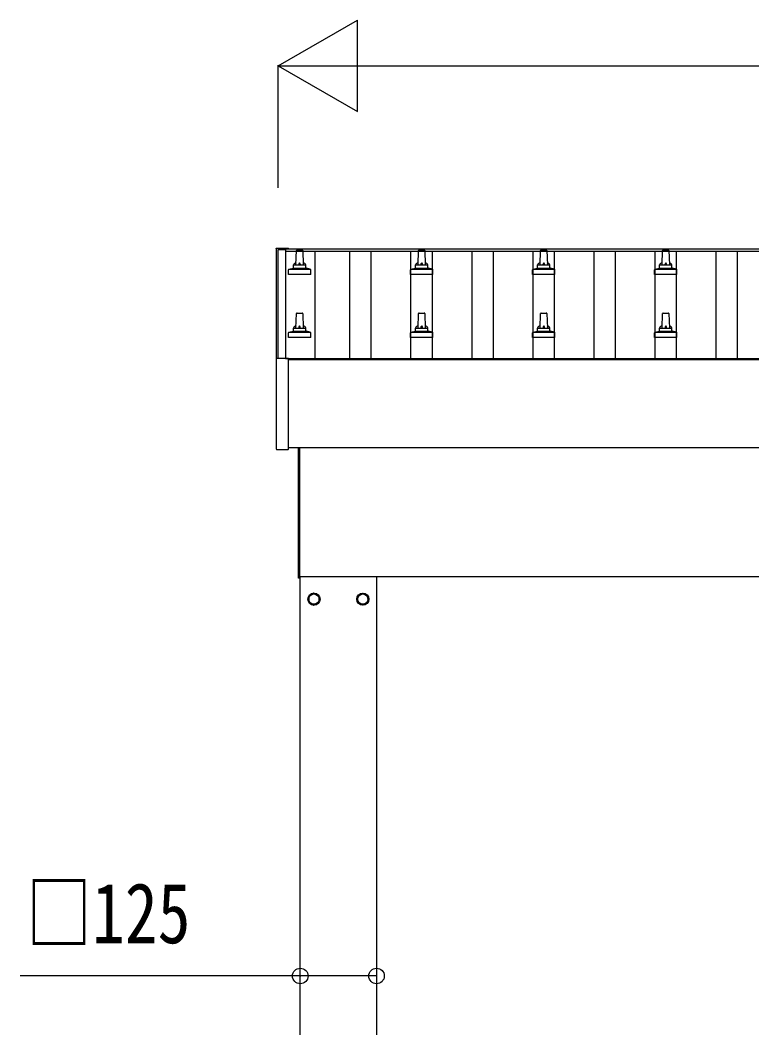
# Model space of a CAD drawing. Units: millimetres, scale not verified. Extents: x -12615 to 12615, y -8910 to 8910.
# Drawn here: x -11056 to -9857, y -2199 to -547 of the extents above; entities that cross this region are included whole.
import ezdxf
from ezdxf.enums import TextEntityAlignment as Align

# ---------------------------------------------------------------- set-up
doc = ezdxf.new("R2010")
doc.units = ezdxf.units.MM
doc.header["$LTSCALE"] = 40
for name, color, linetype in [('0-4_YKK_13', 4, 'Continuous'), ('0-5_YKK_A1', 4, 'Continuous'), ('0-6_YKK_D', 6, 'Continuous')]:
    doc.layers.add(name, color=color, linetype=linetype)
doc.styles.add('ＭＳ ゴシック', font='')
doc.styles.get('ＭＳ ゴシック').set_extended_font_data('MS Gothic')

msp = doc.modelspace()

# ---------------------------------------------------------------- linework, layer by layer
at = {"layer": '0-4_YKK_13'}
for p, q in [((-10636.74, -920.89), (-10636.74, -921.49)), ((-10636.74, -921.49), (-10636.74, -1101.95)), ((-10635.74, -920.37), (-10617.74, -920.37)), ((-10616.74, -921.49), (-10616.74, -920.89)), ((-10616.74, -921.55), (-10616.74, -921.49)), ((-10604.44, -948.07), (-10603.71, -924.55)), ((-10602.71, -923.57), (-10594.17, -923.57)), ((-10593.17, -924.55), (-10592.44, -948.07)), ((-10404.44, -948.07), (-10403.71, -924.55)), ((-10402.71, -923.57), (-10394.17, -923.57)), ((-10393.17, -924.55), (-10392.44, -948.07)), ((-10204.44, -948.07), (-10203.71, -924.55)), ((-10202.71, -923.57), (-10194.17, -923.57)), ((-10193.17, -924.55), (-10192.44, -948.07)), ((-10004.44, -948.07), (-10003.71, -924.55)), ((-10002.71, -923.57), (-9994.17, -923.57)), ((-9993.17, -924.55), (-9992.44, -948.07)), ((-10616.69, -963.57), (-10616.69, -955.86)), ((-10616.31, -955.07), (-10580.57, -955.07)), ((-10615.93, -954.89), (-10609.2, -953.26)), ((-10608.82, -953.07), (-10588.06, -953.07)), ((-10608.44, -952.29), (-10608.44, -948.07)), ((-10607.44, -948.07), (-10589.44, -948.07)), ((-10588.44, -952.29), (-10588.44, -948.07)), ((-10580.95, -954.89), (-10587.68, -953.26)), ((-10580.19, -963.57), (-10580.19, -955.86)), ((-10416.69, -963.57), (-10416.69, -955.86)), ((-10416.31, -955.07), (-10380.57, -955.07)), ((-10415.93, -954.89), (-10409.2, -953.26)), ((-10408.82, -953.07), (-10388.06, -953.07)), ((-10408.44, -952.29), (-10408.44, -948.07)), ((-10407.44, -948.07), (-10389.44, -948.07)), ((-10388.44, -952.29), (-10388.44, -948.07)), ((-10380.95, -954.89), (-10387.68, -953.26)), ((-10380.19, -963.57), (-10380.19, -955.86)), ((-10216.69, -963.57), (-10216.69, -955.86)), ((-10216.31, -955.07), (-10180.57, -955.07)), ((-10215.93, -954.89), (-10209.2, -953.26)), ((-10208.82, -953.07), (-10188.06, -953.07)), ((-10208.44, -952.29), (-10208.44, -948.07)), ((-10207.44, -948.07), (-10189.44, -948.07)), ((-10188.44, -952.29), (-10188.44, -948.07)), ((-10180.95, -954.89), (-10187.68, -953.26)), ((-10180.19, -963.57), (-10180.19, -955.86)), ((-10016.69, -963.57), (-10016.69, -955.86)), ((-10016.31, -955.07), (-9980.57, -955.07)), ((-10015.93, -954.89), (-10009.2, -953.26)), ((-10008.82, -953.07), (-9988.06, -953.07)), ((-10008.44, -952.29), (-10008.44, -948.07)), ((-10007.44, -948.07), (-9989.44, -948.07)), ((-9988.44, -952.29), (-9988.44, -948.07)), ((-9980.95, -954.89), (-9987.68, -953.26)), ((-9980.19, -963.57), (-9980.19, -955.86)), ((-10580.19, -963.57), (-10616.69, -963.57)), ((-10380.19, -963.57), (-10416.69, -963.57)), ((-10180.19, -963.57), (-10216.69, -963.57)), ((-9980.19, -963.57), (-10016.69, -963.57)), ((-10604.44, -1051.41), (-10603.71, -1027.88)), ((-10602.71, -1026.91), (-10594.17, -1026.91)), ((-10593.17, -1027.88), (-10592.44, -1051.41)), ((-10404.44, -1051.41), (-10403.71, -1027.88)), ((-10402.71, -1026.91), (-10394.17, -1026.91)), ((-10393.17, -1027.88), (-10392.44, -1051.41)), ((-10204.44, -1051.41), (-10203.71, -1027.88)), ((-10202.71, -1026.91), (-10194.17, -1026.91)), ((-10193.17, -1027.88), (-10192.44, -1051.41)), ((-10004.44, -1051.41), (-10003.71, -1027.88)), ((-10002.71, -1026.91), (-9994.17, -1026.91)), ((-9993.17, -1027.88), (-9992.44, -1051.41)), ((-10615.93, -1058.22), (-10609.2, -1056.59)), ((-10608.82, -1056.41), (-10588.06, -1056.41)), ((-10608.44, -1055.62), (-10608.44, -1051.41)), ((-10607.44, -1051.41), (-10589.44, -1051.41)), ((-10588.44, -1055.62), (-10588.44, -1051.41)), ((-10580.95, -1058.22), (-10587.68, -1056.59)), ((-10415.93, -1058.22), (-10409.2, -1056.59)), ((-10408.82, -1056.41), (-10388.06, -1056.41)), ((-10408.44, -1055.62), (-10408.44, -1051.41)), ((-10407.44, -1051.41), (-10389.44, -1051.41)), ((-10388.44, -1055.62), (-10388.44, -1051.41)), ((-10380.95, -1058.22), (-10387.68, -1056.59)), ((-10215.93, -1058.22), (-10209.2, -1056.59)), ((-10208.82, -1056.41), (-10188.06, -1056.41)), ((-10208.44, -1055.62), (-10208.44, -1051.41)), ((-10207.44, -1051.41), (-10189.44, -1051.41)), ((-10188.44, -1055.62), (-10188.44, -1051.41)), ((-10180.95, -1058.22), (-10187.68, -1056.59)), ((-10015.93, -1058.22), (-10009.2, -1056.59)), ((-10008.82, -1056.41), (-9988.06, -1056.41)), ((-10008.44, -1055.62), (-10008.44, -1051.41)), ((-10007.44, -1051.41), (-9989.44, -1051.41)), ((-9988.44, -1055.62), (-9988.44, -1051.41)), ((-9980.95, -1058.22), (-9987.68, -1056.59)), ((-10616.69, -1066.91), (-10616.69, -1059.19)), ((-10580.19, -1066.91), (-10616.69, -1066.91)), ((-10616.31, -1058.41), (-10580.57, -1058.41)), ((-10580.19, -1066.91), (-10580.19, -1059.19)), ((-10416.69, -1066.91), (-10416.69, -1059.19)), ((-10380.19, -1066.91), (-10416.69, -1066.91)), ((-10416.31, -1058.41), (-10380.57, -1058.41)), ((-10380.19, -1066.91), (-10380.19, -1059.19)), ((-10216.69, -1066.91), (-10216.69, -1059.19)), ((-10180.19, -1066.91), (-10216.69, -1066.91)), ((-10216.31, -1058.41), (-10180.57, -1058.41)), ((-10180.19, -1066.91), (-10180.19, -1059.19)), ((-10016.69, -1066.91), (-10016.69, -1059.19)), ((-9980.19, -1066.91), (-10016.69, -1066.91)), ((-10016.31, -1058.41), (-9980.57, -1058.41)), ((-9980.19, -1066.91), (-9980.19, -1059.19)), ((-10636.74, -1101.96), (-10636.74, -1249.96)), ((-10635.74, -1101.46), (-10636.24, -1101.46)), ((-10617.74, -1101.46), (-10635.74, -1101.46)), ((-10617.24, -1101.46), (-10617.74, -1101.46)), ((-10616.74, -1249.96), (-10616.74, -1101.96)), ((-10636.24, -1250.46), (-10617.24, -1250.46)), ((-10600.44, -1461.5), (-10600.44, -1247.83)), ((-10598.44, -1247.83), (-10598.44, -1461.5)), ((-10598.44, -1461.5), (-10600.44, -1461.5)), ((-10566.34, -1495.75), (-10566.44, -1495.75)), ((-10566.34, -1496.25), (-10566.44, -1496.25)), ((-10503.54, -1495.75), (-10503.44, -1495.75)), ((-10503.54, -1496.25), (-10503.44, -1496.25))]:
    msp.add_line(p, q, dxfattribs=at)
for points in [[(-10636.74, -920.89), (-10636.71, -920.7), (-10636.63, -920.57), (-10636.54, -920.49), (-10636.46, -920.43), (-10636.38, -920.4), (-10636.33, -920.39), (-10636.29, -920.39), (-10636.25, -920.38), (-10636.06, -920.37), (-10635.88, -920.37), (-10635.74, -920.37)], [(-10617.74, -920.37), (-10617.55, -920.37), (-10617.38, -920.37), (-10617.24, -920.38), (-10617.17, -920.39), (-10617.11, -920.4), (-10617.02, -920.44), (-10616.89, -920.54), (-10616.8, -920.67), (-10616.79, -920.69)]]:
    msp.add_lwpolyline(points, dxfattribs=at)
for points in [[(-10574.94, -1486.19), (-10583.44, -1491.09), (-10583.44, -1500.91), (-10574.94, -1505.81), (-10566.44, -1500.91), (-10566.44, -1491.09)], [(-10494.94, -1486.19), (-10486.44, -1491.09), (-10486.44, -1500.91), (-10494.94, -1505.81), (-10503.44, -1500.91), (-10503.44, -1491.09)]]:
    msp.add_lwpolyline(points, close=True, dxfattribs=at)
for centre, radius in [((-10574.94, -1496), 10), ((-10494.94, -1496), 10), ((-10574.94, -1496), 8.5), ((-10494.94, -1496), 8.5)]:
    msp.add_circle(centre, radius, dxfattribs=at)
for centre, radius, start, end in [((-10617.24, -920.89), 0.499, 0.00068, 23.5008), ((-10602.71, -924.57), 1, 90, 178.60509), ((-10594.17, -924.57), 1, 1.39491, 90), ((-10402.71, -924.57), 1, 90, 178.60509), ((-10394.17, -924.57), 1, 1.39491, 90), ((-10202.71, -924.57), 1, 90, 178.60509), ((-10194.17, -924.57), 1, 1.39491, 90), ((-10002.71, -924.57), 1, 90, 178.60509), ((-9994.17, -924.57), 1, 1.39491, 90), ((-10615.69, -955.86), 1, 103.62699, 180), ((-10609.44, -952.29), 1, 283.62699, 0), ((-10604.36, -948.71), 4.13, 90, 171.17633), ((-10607.44, -949.07), 1, 90, 180), ((-10595.11, -948.07), 4.83, 133.60282, 180), ((-10601.77, -948.07), 4.83, 0, 46.39718), ((-10592.53, -948.71), 4.13, 8.82367, 90), ((-10589.44, -949.07), 1, 0, 90), ((-10587.44, -952.29), 1, 180, 256.37301), ((-10581.19, -955.86), 1, 0, 76.37301), ((-10415.69, -955.86), 1, 103.62699, 180), ((-10409.44, -952.29), 1, 283.62699, 0), ((-10404.36, -948.71), 4.13, 90, 171.17633), ((-10407.44, -949.07), 1, 90, 180), ((-10395.11, -948.07), 4.83, 133.60282, 180), ((-10401.77, -948.07), 4.83, 0, 46.39718), ((-10392.53, -948.71), 4.13, 8.82367, 90), ((-10389.44, -949.07), 1, 0, 90), ((-10387.44, -952.29), 1, 180, 256.37301), ((-10381.19, -955.86), 1, 0, 76.37301), ((-10215.69, -955.86), 1, 103.62699, 180), ((-10209.44, -952.29), 1, 283.62699, 0), ((-10204.36, -948.71), 4.13, 90, 171.17633), ((-10207.44, -949.07), 1, 90, 180), ((-10195.11, -948.07), 4.83, 133.60282, 180), ((-10201.77, -948.07), 4.83, 0, 46.39718), ((-10192.53, -948.71), 4.13, 8.82367, 90), ((-10189.44, -949.07), 1, 0, 90), ((-10187.44, -952.29), 1, 180, 256.37301), ((-10181.19, -955.86), 1, 0, 76.37301), ((-10015.69, -955.86), 1, 103.62699, 180), ((-10009.44, -952.29), 1, 283.62699, 0), ((-10004.36, -948.71), 4.13, 90, 171.17633), ((-10007.44, -949.07), 1, 90, 180), ((-9995.11, -948.07), 4.83, 133.60282, 180), ((-10001.77, -948.07), 4.83, 0, 46.39718), ((-9992.53, -948.71), 4.13, 8.82367, 90), ((-9989.44, -949.07), 1, 0, 90), ((-9987.44, -952.29), 1, 180, 256.37301), ((-9981.19, -955.86), 1, 0, 76.37301), ((-10602.71, -1027.91), 1, 90, 178.60509), ((-10594.17, -1027.91), 1, 1.39491, 90), ((-10402.71, -1027.91), 1, 90, 178.60509), ((-10394.17, -1027.91), 1, 1.39491, 90), ((-10202.71, -1027.91), 1, 90, 178.60509), ((-10194.17, -1027.91), 1, 1.39491, 90), ((-10002.71, -1027.91), 1, 90, 178.60509), ((-9994.17, -1027.91), 1, 1.39491, 90), ((-10609.44, -1055.62), 1, 283.62699, 0), ((-10604.36, -1052.04), 4.13, 90, 171.17633), ((-10607.44, -1052.41), 1, 90, 180), ((-10595.11, -1051.41), 4.83, 133.60282, 180), ((-10601.77, -1051.41), 4.83, 0, 46.39718), ((-10592.53, -1052.04), 4.13, 8.82367, 90), ((-10589.44, -1052.41), 1, 0, 90), ((-10587.44, -1055.62), 1, 180, 256.37301), ((-10409.44, -1055.62), 1, 283.62699, 0), ((-10404.36, -1052.04), 4.13, 90, 171.17633), ((-10407.44, -1052.41), 1, 90, 180), ((-10395.11, -1051.41), 4.83, 133.60282, 180), ((-10401.77, -1051.41), 4.83, 0, 46.39718), ((-10392.53, -1052.04), 4.13, 8.82367, 90), ((-10389.44, -1052.41), 1, 0, 90), ((-10387.44, -1055.62), 1, 180, 256.37301), ((-10209.44, -1055.62), 1, 283.62699, 0), ((-10204.36, -1052.04), 4.13, 90, 171.17633), ((-10207.44, -1052.41), 1, 90, 180), ((-10195.11, -1051.41), 4.83, 133.60282, 180), ((-10201.77, -1051.41), 4.83, 0, 46.39718), ((-10192.53, -1052.04), 4.13, 8.82367, 90), ((-10189.44, -1052.41), 1, 0, 90), ((-10187.44, -1055.62), 1, 180, 256.37301), ((-10009.44, -1055.62), 1, 283.62699, 0), ((-10004.36, -1052.04), 4.13, 90, 171.17633), ((-10007.44, -1052.41), 1, 90, 180), ((-9995.11, -1051.41), 4.83, 133.60282, 180), ((-10001.77, -1051.41), 4.83, 0, 46.39718), ((-9992.53, -1052.04), 4.13, 8.82367, 90), ((-9989.44, -1052.41), 1, 0, 90), ((-9987.44, -1055.62), 1, 180, 256.37301), ((-10615.69, -1059.19), 1, 103.62699, 180), ((-10581.19, -1059.19), 1, 0, 76.37301), ((-10415.69, -1059.19), 1, 103.62699, 180), ((-10381.19, -1059.19), 1, 0, 76.37301), ((-10215.69, -1059.19), 1, 103.62699, 180), ((-10181.19, -1059.19), 1, 0, 76.37301), ((-10015.69, -1059.19), 1, 103.62699, 180), ((-9981.19, -1059.19), 1, 0, 76.37301), ((-10636.24, -1101.96), 0.5, 90, 180), ((-10617.24, -1101.96), 0.5, 0, 90), ((-10636.24, -1249.96), 0.5, 180, 270), ((-10617.24, -1249.96), 0.5, 270, 0), ((-10574.94, -1496), 8.6, 171.25399, 188.74601), ((-10574.94, -1496), 8.6, 111.25399, 128.74601), ((-10574.94, -1496), 8.6, 231.25399, 248.74601), ((-10574.94, -1496), 8.6, 51.25399, 68.74601), ((-10574.94, -1496), 8.6, 291.25399, 308.74601), ((-10574.94, -1496), 8.6, 1.66581, 8.74601), ((-10574.94, -1496), 8.6, 351.25399, 358.33419), ((-10494.94, -1496), 8.6, 171.25399, 178.33419), ((-10494.94, -1496), 8.6, 181.66581, 188.74601), ((-10494.94, -1496), 8.6, 111.25399, 128.74601), ((-10494.94, -1496), 8.6, 231.25399, 248.74601), ((-10494.94, -1496), 8.6, 51.25399, 68.74601), ((-10494.94, -1496), 8.6, 291.25399, 308.74601), ((-10494.94, -1496), 8.6, 351.25399, 8.74601)]:
    msp.add_arc(centre, radius, start, end, dxfattribs=at)
at = {"layer": '0-5_YKK_A1'}
for p, q in [((-10633.44, -922.52), (-10621.44, -922.52)), ((-10633.44, -1101.46), (-10633.44, -922.52)), ((-10621.44, -921.55), (-5175.44, -921.55)), ((-10621.44, -921.55), (-10621.44, -925.14)), ((-10621.44, -922.52), (-10621.44, -1101.46)), ((-10621.44, -925.14), (-5175.44, -925.14)), ((-10573.44, -925.14), (-10573.44, -1101.4)), ((-10515.94, -1101.16), (-10515.94, -925.14)), ((-10480.94, -1101.16), (-10480.94, -925.14)), ((-10415.94, -1101.16), (-10415.94, -925.14)), ((-10380.94, -1101.16), (-10380.94, -925.14)), ((-10315.94, -1101.16), (-10315.94, -925.14)), ((-10280.94, -1101.16), (-10280.94, -925.14)), ((-10215.94, -1101.16), (-10215.94, -925.14)), ((-10180.94, -1101.16), (-10180.94, -925.14)), ((-10115.94, -1101.16), (-10115.94, -925.14)), ((-10080.94, -1101.16), (-10080.94, -925.14)), ((-10015.94, -1101.16), (-10015.94, -925.14)), ((-9980.94, -1101.16), (-9980.94, -925.14)), ((-9915.94, -1101.16), (-9915.94, -925.14)), ((-9880.94, -1101.16), (-9880.94, -925.14)), ((-10621.44, -1101.4), (-5175.44, -1101.4)), ((-10616.74, -1102.96), (-5180.14, -1102.96)), ((-5180.14, -1247.83), (-10616.74, -1247.83)), ((-10598.44, -1459), (-5291.94, -1459)), ((-10597.44, -4259), (-10597.44, -1459)), ((-10472.44, -1459), (-10472.44, -4259))]:
    msp.add_line(p, q, dxfattribs=at)
at = {"layer": '0-6_YKK_D'}
for p, q in [((-10633.44, -621.55), (-10503.54, -546.55)), ((-10503.54, -696.55), (-10503.54, -546.55)), ((-10633.44, -821.55), (-10633.44, -620.55)), ((-10633.44, -621.55), (-10503.54, -696.55)), ((-10633.44, -621.55), (-10373.63, -621.55)), ((-10483.44, -621.55), (-5313.44, -621.55)), ((-10597.44, -2114), (-10597.44, -2115))]:
    msp.add_line(p, q, dxfattribs=at)
msp.add_lwpolyline([(-10472.44, -2114), (-10597.44, -2114), (-11056.44, -2114)], dxfattribs=at)
for centre in [(-10597.44, -2114), (-10472.44, -2114)]:
    msp.add_circle(centre, 12.75, dxfattribs=at)

# ---------------------------------------------------------------- texts
at = {"layer": '0-6_YKK_D', "style": 'ＭＳ ゴシック', "width": 0.8}
msp.add_text('□125', height=98.97, dxfattribs=at).set_placement((-11046.84, -2090), align=Align.BOTTOM_LEFT)

doc.saveas('drawing.dxf')
